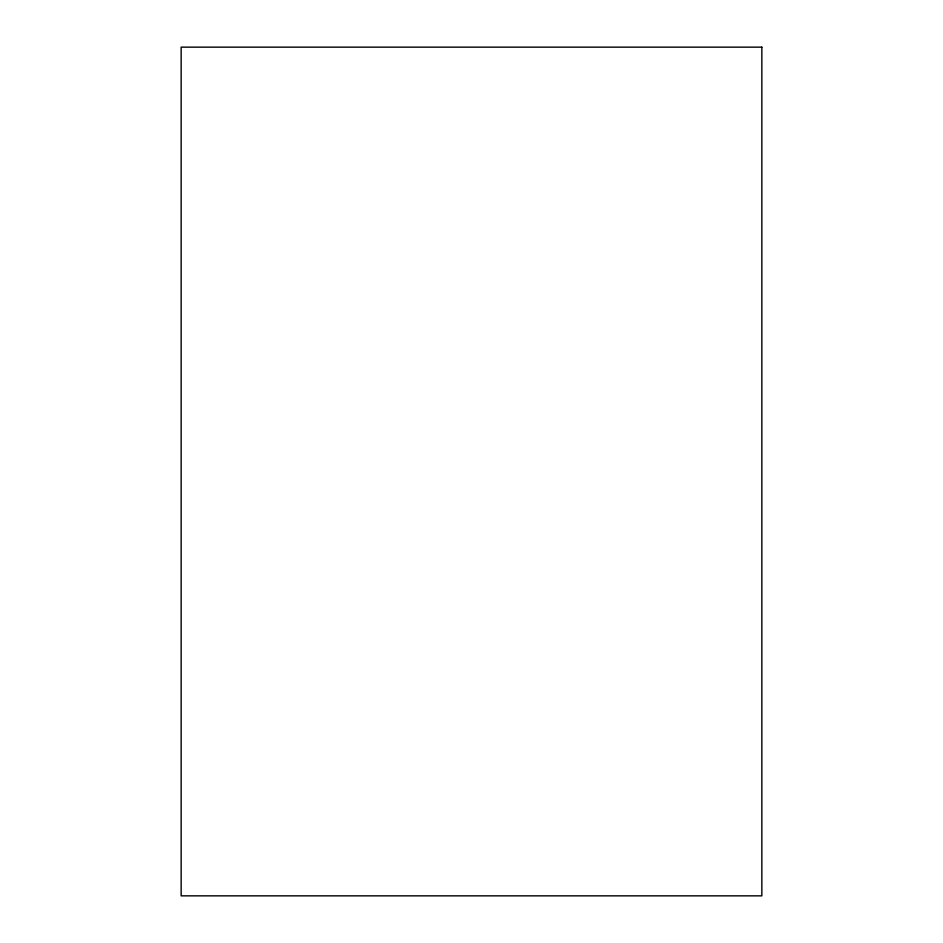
<?xml version="1.0" encoding="UTF-8"?>
<svg xmlns="http://www.w3.org/2000/svg" width="943" height="943" viewBox="0 0 943 943"><rect width="100%" height="100%" fill="white"/><g stroke="black" fill="none" stroke-linecap="round" stroke-linejoin="round"><path stroke-width="1.41" d="M761.85 47.15L181.15 47.15L181.15 895.85L761.85 895.85L761.85 47.15"/></g></svg>
